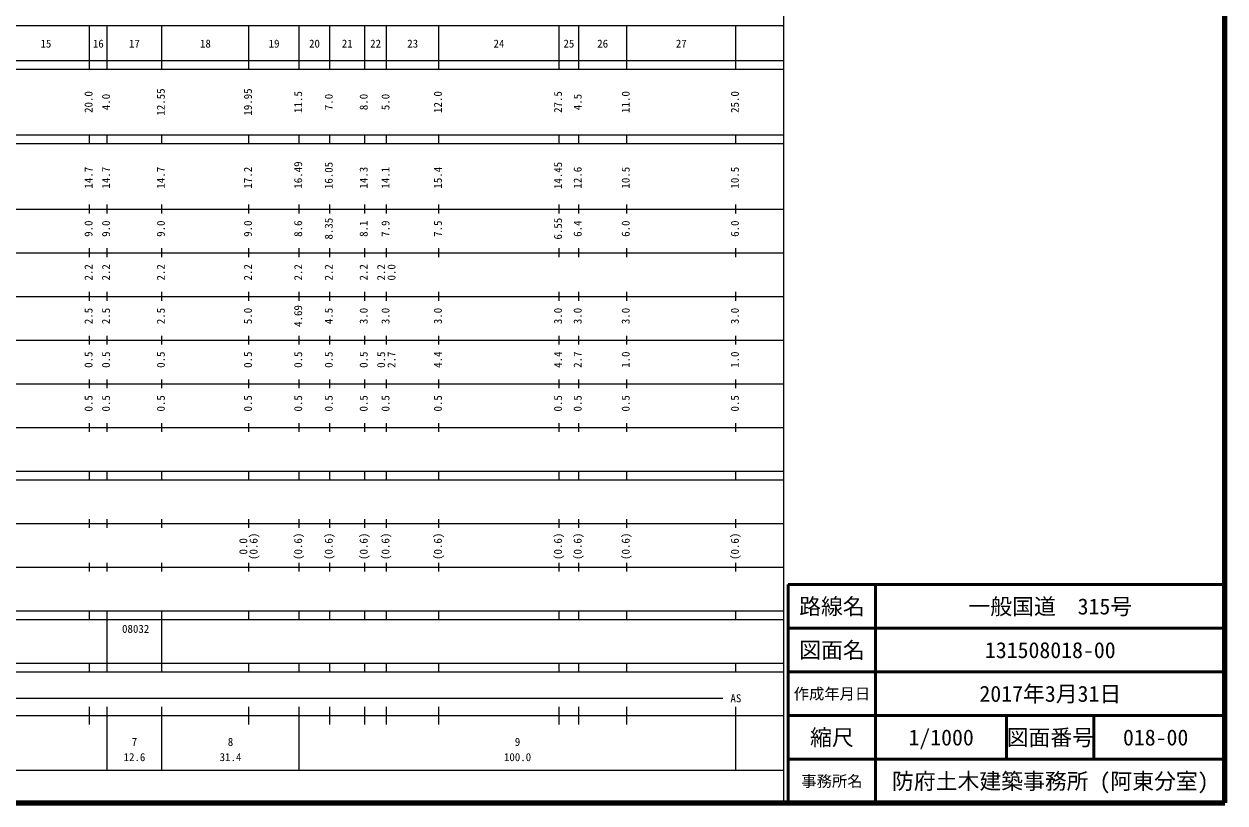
# Model space of a CAD drawing. Units: millimetres on the paper, enlarged 1000 times. Extents: x 40000 to 680000, y 20000 to 380000.
# Drawn here: x 404987 to 680000, y 20000 to 198357 of the extents above; entities that cross this region are included whole.
import ezdxf
from ezdxf.enums import TextEntityAlignment as Align

# ---------------------------------------------------------------- set-up
doc = ezdxf.new("R2010")
doc.units = ezdxf.units.MM
doc.header["$LTSCALE"] = 1000
for name, color, linetype, lineweight in [('M-TTL', 2, 'Continuous', 140), ('M-TTL-BAND', 7, 'Continuous', 25), ('M-TTL-FRAM', 2, 'Continuous', 50), ('M-TTL-LINE', 7, 'Continuous', 50)]:
    doc.layers.add(name, color=color, linetype=linetype, lineweight=lineweight)
doc.layers.add('M-TTL-TXT', color=7, linetype='Continuous')
doc.styles.add('ＭＳ ゴシック', font='')
doc.styles.get('ＭＳ ゴシック').set_extended_font_data('MS Gothic')

msp = doc.modelspace()

# ---------------------------------------------------------------- linework, layer by layer
at = {"layer": 'M-TTL'}
for p, q in [((680000, 20000), (680000, 380000)), ((40000, 20000), (680000, 20000))]:
    msp.add_line(p, q, dxfattribs=at)
at = {"layer": 'M-TTL-BAND'}
for p, q in [((579000, 20000), (579000, 370000)), ((68000, 198000), (579000, 198000)), ((420000, 188000), (420000, 198000)), ((424000, 188000), (424000, 198000)), ((436550, 188000), (436550, 198000)), ((456500, 188000), (456500, 198000)), ((468000, 188000), (468000, 198000)), ((475000, 188000), (475000, 198000)), ((483000, 188000), (483000, 198000)), ((488000, 188000), (488000, 198000)), ((500000, 188000), (500000, 198000)), ((527500, 188000), (527500, 198000)), ((532000, 188000), (532000, 198000)), ((543000, 188000), (543000, 198000)), ((568000, 188000), (568000, 198000)), ((40000, 190000), (579000, 190000)), ((40000, 188000), (579000, 188000)), ((40000, 173000), (579000, 173000)), ((40000, 171000), (579000, 171000)), ((420000, 171000), (420000, 173000)), ((424000, 171000), (424000, 173000)), ((436550, 171000), (436550, 173000)), ((456500, 171000), (456500, 173000)), ((468000, 171000), (468000, 173000)), ((475000, 171000), (475000, 173000)), ((483000, 171000), (483000, 173000)), ((488000, 171000), (488000, 173000)), ((500000, 171000), (500000, 173000)), ((527500, 171000), (527500, 173000)), ((532000, 171000), (532000, 173000)), ((543000, 171000), (543000, 173000)), ((568000, 171000), (568000, 173000)), ((420000, 155000), (420000, 157000)), ((424000, 155000), (424000, 157000)), ((436550, 155000), (436550, 157000)), ((456500, 155000), (456500, 157000)), ((468000, 155000), (468000, 157000)), ((475000, 155000), (475000, 157000)), ((483000, 155000), (483000, 157000)), ((488000, 155000), (488000, 157000)), ((500000, 155000), (500000, 157000)), ((527500, 155000), (527500, 157000)), ((532000, 155000), (532000, 157000)), ((543000, 155000), (543000, 157000)), ((568000, 155000), (568000, 157000)), ((40000, 156000), (579000, 156000)), ((46000, 146000), (579000, 146000)), ((420000, 145000), (420000, 147000)), ((424000, 145000), (424000, 147000)), ((436550, 145000), (436550, 147000)), ((456500, 145000), (456500, 147000)), ((468000, 145000), (468000, 147000)), ((475000, 145000), (475000, 147000)), ((483000, 145000), (483000, 147000)), ((488000, 145000), (488000, 147000)), ((500000, 145000), (500000, 147000)), ((527500, 145000), (527500, 147000)), ((532000, 145000), (532000, 147000)), ((543000, 145000), (543000, 147000)), ((568000, 145000), (568000, 147000)), ((52000, 136000), (579000, 136000)), ((420000, 135000), (420000, 137000)), ((424000, 135000), (424000, 137000)), ((436550, 135000), (436550, 137000)), ((456500, 135000), (456500, 137000)), ((468000, 135000), (468000, 137000)), ((475000, 135000), (475000, 137000)), ((483000, 135000), (483000, 137000)), ((488000, 135000), (488000, 137000)), ((500000, 135000), (500000, 137000)), ((527500, 135000), (527500, 137000)), ((532000, 135000), (532000, 137000)), ((543000, 135000), (543000, 137000)), ((568000, 135000), (568000, 137000)), ((420000, 125000), (420000, 127000)), ((424000, 125000), (424000, 127000)), ((436550, 125000), (436550, 127000)), ((456500, 125000), (456500, 127000)), ((468000, 125000), (468000, 127000)), ((475000, 125000), (475000, 127000)), ((483000, 125000), (483000, 127000)), ((488000, 125000), (488000, 127000)), ((500000, 125000), (500000, 127000)), ((527500, 125000), (527500, 127000)), ((532000, 125000), (532000, 127000)), ((543000, 125000), (543000, 127000)), ((568000, 125000), (568000, 127000)), ((46000, 126000), (579000, 126000)), ((52000, 116000), (579000, 116000)), ((420000, 115000), (420000, 117000)), ((424000, 115000), (424000, 117000)), ((436550, 115000), (436550, 117000)), ((456500, 115000), (456500, 117000)), ((468000, 115000), (468000, 117000)), ((475000, 115000), (475000, 117000)), ((483000, 115000), (483000, 117000)), ((488000, 115000), (488000, 117000)), ((500000, 115000), (500000, 117000)), ((527500, 115000), (527500, 117000)), ((532000, 115000), (532000, 117000)), ((543000, 115000), (543000, 117000)), ((568000, 115000), (568000, 117000)), ((46000, 106000), (579000, 106000)), ((420000, 105000), (420000, 107000)), ((424000, 105000), (424000, 107000)), ((436550, 105000), (436550, 107000)), ((456500, 105000), (456500, 107000)), ((468000, 105000), (468000, 107000)), ((475000, 105000), (475000, 107000)), ((483000, 105000), (483000, 107000)), ((488000, 105000), (488000, 107000)), ((500000, 105000), (500000, 107000)), ((527500, 105000), (527500, 107000)), ((532000, 105000), (532000, 107000)), ((543000, 105000), (543000, 107000)), ((568000, 105000), (568000, 107000)), ((40000, 96000), (579000, 96000)), ((40000, 94000), (579000, 94000)), ((420000, 94000), (420000, 96000)), ((424000, 94000), (424000, 96000)), ((436550, 94000), (436550, 96000)), ((456500, 94000), (456500, 96000)), ((468000, 94000), (468000, 96000)), ((475000, 94000), (475000, 96000)), ((483000, 94000), (483000, 96000)), ((488000, 94000), (488000, 96000)), ((500000, 94000), (500000, 96000)), ((527500, 94000), (527500, 96000)), ((532000, 94000), (532000, 96000)), ((543000, 94000), (543000, 96000)), ((568000, 94000), (568000, 96000)), ((49000, 84000), (579000, 84000)), ((420000, 83000), (420000, 85000)), ((424000, 83000), (424000, 85000)), ((436550, 83000), (436550, 85000)), ((456500, 83000), (456500, 85000)), ((468000, 83000), (468000, 85000)), ((475000, 83000), (475000, 85000)), ((483000, 83000), (483000, 85000)), ((488000, 83000), (488000, 85000)), ((500000, 83000), (500000, 85000)), ((527500, 83000), (527500, 85000)), ((532000, 83000), (532000, 85000)), ((543000, 83000), (543000, 85000)), ((568000, 83000), (568000, 85000)), ((420000, 73000), (420000, 75000)), ((424000, 73000), (424000, 75000)), ((436550, 73000), (436550, 75000)), ((456500, 73000), (456500, 75000)), ((468000, 73000), (468000, 75000)), ((475000, 73000), (475000, 75000)), ((483000, 73000), (483000, 75000)), ((488000, 73000), (488000, 75000)), ((500000, 73000), (500000, 75000)), ((527500, 73000), (527500, 75000)), ((532000, 73000), (532000, 75000)), ((543000, 73000), (543000, 75000)), ((568000, 73000), (568000, 75000)), ((40000, 74000), (579000, 74000)), ((40000, 64000), (579000, 64000)), ((420000, 62000), (420000, 64000)), ((424000, 62000), (424000, 64000)), ((436550, 62000), (436550, 64000)), ((456500, 62000), (456500, 64000)), ((468000, 62000), (468000, 64000)), ((475000, 62000), (475000, 64000)), ((483000, 62000), (483000, 64000)), ((488000, 62000), (488000, 64000)), ((500000, 62000), (500000, 64000)), ((527500, 62000), (527500, 64000)), ((532000, 62000), (532000, 64000)), ((543000, 62000), (543000, 64000)), ((568000, 62000), (568000, 64000)), ((40000, 62000), (579000, 62000)), ((424000, 52000), (424000, 62000)), ((436550, 52000), (436550, 62000)), ((40000, 52000), (579000, 52000)), ((40000, 50000), (579000, 50000)), ((420000, 50000), (420000, 52000)), ((424000, 50000), (424000, 52000)), ((436550, 50000), (436550, 52000)), ((456500, 50000), (456500, 52000)), ((468000, 50000), (468000, 52000)), ((475000, 50000), (475000, 52000)), ((483000, 50000), (483000, 52000)), ((488000, 50000), (488000, 52000)), ((500000, 50000), (500000, 52000)), ((527500, 50000), (527500, 52000)), ((532000, 50000), (532000, 52000)), ((543000, 50000), (543000, 52000)), ((568000, 50000), (568000, 52000)), ((71000, 44000), (565000, 44000)), ((420000, 38000), (420000, 42000)), ((424000, 27500), (424000, 42000)), ((436550, 27500), (436550, 42000)), ((456500, 38000), (456500, 42000)), ((468000, 27500), (468000, 42000)), ((475000, 38000), (475000, 42000)), ((483000, 38000), (483000, 42000)), ((488000, 38000), (488000, 42000)), ((500000, 38000), (500000, 42000)), ((527500, 38000), (527500, 42000)), ((532000, 38000), (532000, 42000)), ((543000, 38000), (543000, 42000)), ((568000, 27500), (568000, 42000)), ((40000, 40000), (579000, 40000)), ((68000, 27500), (579000, 27500))]:
    msp.add_line(p, q, dxfattribs=at)
at = {"layer": 'M-TTL-FRAM'}
for p, q in [((680000, 70000), (580000, 70000)), ((580000, 70000), (580000, 20000))]:
    msp.add_line(p, q, dxfattribs=at)
at = {"layer": 'M-TTL-LINE'}
for p, q in [((600000, 70000), (600000, 20000)), ((680000, 60000), (580000, 60000)), ((680000, 50000), (580000, 50000)), ((680000, 40000), (580000, 40000)), ((630000, 40000), (630000, 30000)), ((650000, 40000), (650000, 30000)), ((680000, 30000), (580000, 30000))]:
    msp.add_line(p, q, dxfattribs=at)

# ---------------------------------------------------------------- texts
at = {"layer": 'M-TTL-BAND', "style": 'ＭＳ ゴシック'}
for s, p in [('15', (410000, 192405)), ('16', (422000, 192405)), ('17', (430275, 192405)), ('18', (446525, 192405)), ('19', (462250, 192405)), ('20', (471500, 192405)), ('21', (479000, 192405)), ('22', (485500, 192405)), ('23', (494000, 192405)), ('24', (513750, 192405)), ('25', (529750, 192405)), ('26', (537500, 192405)), ('27', (555500, 192405)), ('AS', (568000, 42500)), ('7', (430275, 32523)), ('8', (452275, 32523)), ('9', (518000, 32523)), ('12.6', (430275, 29033)), ('31.4', (452275, 29033)), ('100.0', (518000, 29033))]:
    msp.add_text(s, height=1833, dxfattribs=at).set_placement(p, align=Align.BOTTOM_CENTER)
for s, p in [('20.0', (421223, 180500)), ('4.0', (425223, 180500)), ('12.55', (437773, 180500)), ('19.95', (457723, 180500)), ('11.5', (469223, 180500)), ('7.0', (476223, 180500)), ('8.0', (484223, 180500)), ('5.0', (489223, 180500)), ('12.0', (501223, 180500)), ('27.5', (528723, 180500)), ('4.5', (533223, 180500)), ('11.0', (544223, 180500)), ('25.0', (569223, 180500)), ('14.7', (421223, 163174)), ('14.7', (425223, 163174)), ('14.7', (437773, 163174)), ('17.2', (457723, 163174)), ('16.49', (469223, 163778)), ('16.05', (476223, 163677)), ('14.3', (484223, 163174)), ('14.1', (489223, 163174)), ('15.4', (501223, 163174)), ('14.45', (528723, 163679)), ('12.6', (533223, 163174)), ('10.5', (544223, 163174)), ('10.5', (569223, 163174)), ('9.0', (421223, 151500)), ('9.0', (425223, 151500)), ('9.0', (437773, 151500)), ('9.0', (457723, 151500)), ('8.6', (469223, 151500)), ('8.35', (476223, 151500)), ('8.1', (484223, 151500)), ('7.9', (489223, 151500)), ('7.5', (501223, 151500)), ('6.55', (528723, 151500)), ('6.4', (533223, 151500)), ('6.0', (544223, 151500)), ('6.0', (569223, 151500)), ('2.2', (421223, 141500)), ('2.2', (425223, 141500)), ('2.2', (437773, 141500)), ('2.2', (457723, 141500)), ('2.2', (469223, 141500)), ('2.2', (476223, 141500)), ('2.2', (484223, 141500)), ('2.2', (488223, 141500)), ('0.0', (490593, 141500)), ('2.5', (421223, 131500)), ('2.5', (425223, 131500)), ('2.5', (437773, 131500)), ('5.0', (457723, 131500)), ('4.69', (469223, 131500)), ('4.5', (476223, 131500)), ('3.0', (484223, 131500)), ('3.0', (489223, 131500)), ('3.0', (501223, 131500)), ('3.0', (528723, 131500)), ('3.0', (533223, 131500)), ('3.0', (544223, 131500)), ('3.0', (569223, 131500)), ('0.5', (421223, 121500)), ('0.5', (425223, 121500)), ('0.5', (437773, 121500)), ('0.5', (457723, 121500)), ('0.5', (469223, 121500)), ('0.5', (476223, 121500)), ('0.5', (484223, 121500)), ('0.5', (488223, 121500)), ('2.7', (490593, 121500)), ('4.4', (501223, 121500)), ('4.4', (528723, 121500)), ('2.7', (533223, 121500)), ('1.0', (544223, 121500)), ('1.0', (569223, 121500)), ('0.5', (421223, 111500)), ('0.5', (425223, 111500)), ('0.5', (437773, 111500)), ('0.5', (457723, 111500)), ('0.5', (469223, 111500)), ('0.5', (476223, 111500)), ('0.5', (484223, 111500)), ('0.5', (489223, 111500)), ('0.5', (501223, 111500)), ('0.5', (528723, 111500)), ('0.5', (533223, 111500)), ('0.5', (544223, 111500)), ('0.5', (569223, 111500)), ('0.0', (456656, 78764)), ('(0.6)', (459004, 78764)), ('(0.6)', (469223, 78764)), ('(0.6)', (476223, 78764)), ('(0.6)', (484223, 78764)), ('(0.6)', (489223, 78764)), ('(0.6)', (501223, 78764)), ('(0.6)', (528723, 78764)), ('(0.6)', (533223, 78764)), ('(0.6)', (544223, 78764)), ('(0.6)', (569223, 78764))]:
    msp.add_text(s, height=1833, rotation=90, dxfattribs=at).set_placement(p, align=Align.BOTTOM_CENTER)
msp.add_text('08032', height=1833, dxfattribs=at).set_placement((427435, 58405), align=Align.BOTTOM_LEFT)
at = {"layer": 'M-TTL-TXT', "style": 'ＭＳ ゴシック'}
for s, height, p in [('路線名', 3666, (590000, 65000)), ('路線名', 3666, (590000, 65000)), ('一般国道\u3000315号', 3666, (640000, 65000)), ('図面名', 3666, (590000, 55000)), ('図面名', 3666, (590000, 55000)), ('131508018-00', 3666, (640000, 55000)), ('2017年3月31日', 3666, (640000, 45000)), ('作成年月日', 2566, (590000, 45000)), ('作成年月日', 2566, (590000, 45000)), ('縮尺', 3666, (590000, 35000)), ('縮尺', 3666, (590000, 35000)), ('1/1000', 3666, (615000, 35000)), ('図面番号', 3666, (640000, 35000)), ('図面番号', 3666, (640000, 35000)), ('018-00', 3666, (664125, 35000)), ('事務所名', 2566, (590000, 25000)), ('事務所名', 2566, (590000, 25000)), ('防府土木建築事務所 (阿東分室)', 3666, (640000, 25000))]:
    msp.add_text(s, height=height, dxfattribs=at).set_placement(p, align=Align.MIDDLE_CENTER)

doc.saveas('drawing.dxf')
